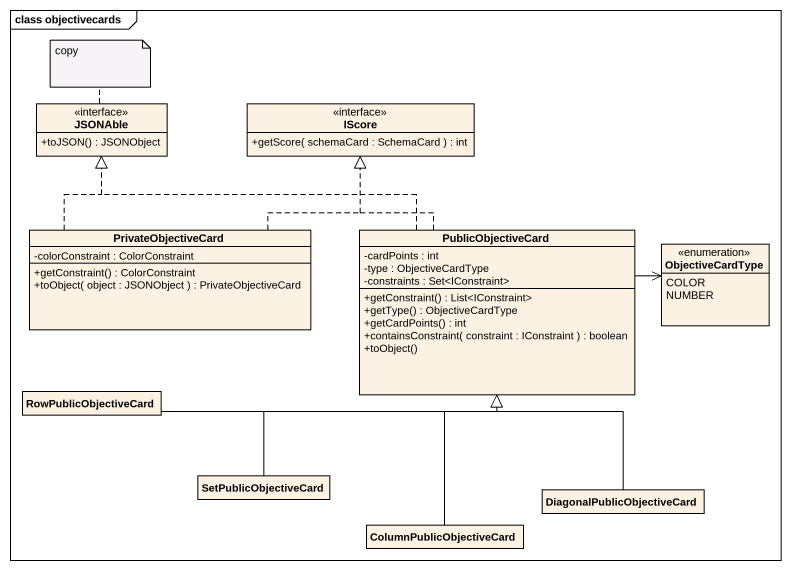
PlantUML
@startuml
mainframe class objectivecards
hide circle
hide empty members
skinparam classAttributeIconSize 0
interface JSONAble {
  +toJSON() : JSONObject
}
interface IScore {
  +getScore( schemaCard : SchemaCard ) : int
}
class PrivateObjectiveCard {
  -colorConstraint : ColorConstraint
  +getConstraint() : ColorConstraint
  +toObject( object : JSONObject ) : PrivateObjectiveCard
}
class PublicObjectiveCard {
  -cardPoints : int
  -type : ObjectiveCardType
  -constraints : Set<IConstraint>
  +getConstraint() : List<IConstraint>
  +getType() : ObjectiveCardType
  +getCardPoints() : int
  +containsConstraint( constraint : IConstraint ) : boolean
  +toObject()
}
enum ObjectiveCardType {
  COLOR
  NUMBER
}
class RowPublicObjectiveCard
class SetPublicObjectiveCard
class DiagonalPublicObjectiveCard
class ColumnPublicObjectiveCard
PrivateObjectiveCard .up.|> JSONAble
PrivateObjectiveCard .up.|> IScore
PublicObjectiveCard .left.|> JSONAble
PublicObjectiveCard .up.|> IScore
PublicObjectiveCard -right-> ObjectiveCardType
RowPublicObjectiveCard -right-|> PublicObjectiveCard
SetPublicObjectiveCard -up-|> PublicObjectiveCard
DiagonalPublicObjectiveCard -up-|> PublicObjectiveCard
ColumnPublicObjectiveCard -up-|> PublicObjectiveCard
note top of JSONAble : copy
@enduml
